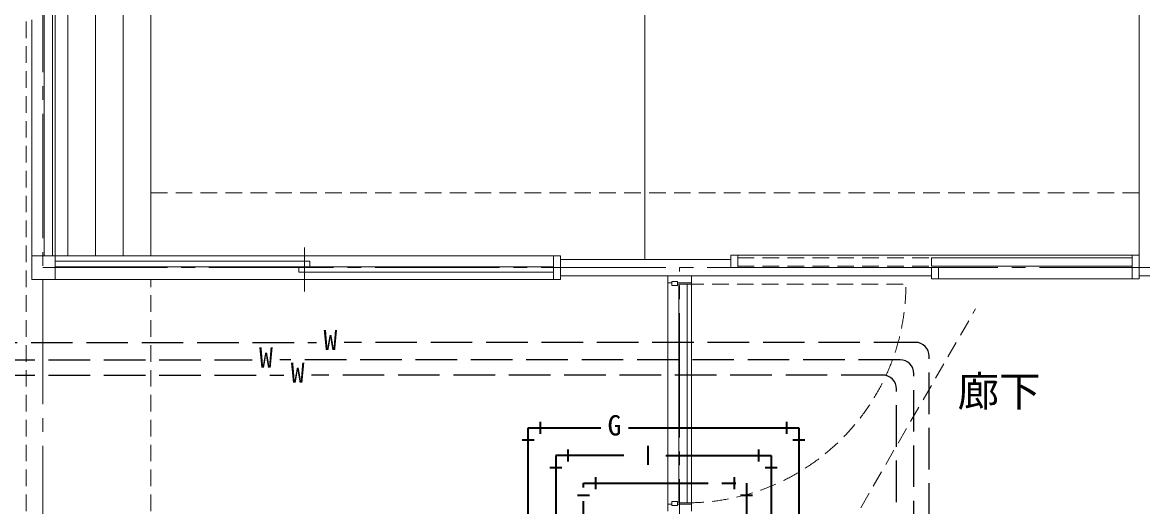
# Model space of a CAD drawing. Units: millimetres at full size, sheet at 1:50; details may follow other scales. Extents: x -9674 to 9699, y -6794 to 6791.
# Drawn here: x -3081 to 965, y -343 to 1408 of the extents above; entities that cross this region are included whole.
import ezdxf
from ezdxf.enums import TextEntityAlignment as Align

# ---------------------------------------------------------------- set-up
doc = ezdxf.new("R2010")
doc.units = ezdxf.units.MM
doc.header["$LTSCALE"] = 50
for name, pattern in [('CHAIN2', [12, 9, -1, 1, -1]), ('DASHED1', [1.8, 1.2, -0.6]), ('DASHED3', [4, 3, -1])]:
    doc.linetypes.add(name, pattern=pattern)
for name, color, linetype, lineweight in [('1-0_芯', 134, 'CHAIN2', 9), ('1-2_間仕切', 134, 'Continuous', 9), ('1-3_建具', 134, 'Continuous', 9), ('1-4_仕上げ', 134, 'Continuous', 9), ('1-C_梁', 134, 'DASHED1', 9), ('2-2', 5, 'DASHED3', 25), ('2-3_建具', 4, 'Continuous', 35), ('2-9_金物', 1, 'CHAIN2', 35), ('2-A_文字', 6, 'Continuous', 35), ('2-C', 2, 'DASHED1', 25)]:
    doc.layers.add(name, color=color, linetype=linetype, lineweight=lineweight)
doc.layers.add('1-A_文字', color=134, linetype='Continuous')
doc.styles.add('ＭＳ ゴシック', font='')
doc.styles.get('ＭＳ ゴシック').set_extended_font_data('MS Gothic')

msp = doc.modelspace()

# ---------------------------------------------------------------- linework, layer by layer
at = {"layer": '1-0_芯'}
for p, q in [((-3007.33, 4677.08), (-3007.33, -4292.92)), ((-3007.33, 521.08), (2712.67, 521.08)), ((-707.33, -4292.92), (-707.33, 521.08))]:
    msp.add_line(p, q, dxfattribs=at)
at = {"layer": '1-2_間仕切'}
for p, q in [((952.67, 1444.08), (952.67, 521.08)), ((-3047.33, 563.58), (-3047.33, 478.58)), ((-2962.33, 563.58), (-2962.33, 478.58)), ((-1137.33, 551.08), (-522.33, 551.08)), ((-1137.33, 491.08), (202.67, 491.08)), ((202.67, 521.08), (-497.33, 521.08)), ((952.67, 491.08), (1008.67, 491.08)), ((-3047.33, 478.58), (-2962.33, 478.58)), ((-1162.33, 478.58), (-1137.33, 478.58))]:
    msp.add_line(p, q, dxfattribs=at)
at = {"layer": '1-3_建具'}
for p, q in [((-2962.33, 2295.58), (-2962.33, 563.58)), ((-3047.33, 1417.08), (-3047.33, 563.58)), ((-3002.33, 1442.08), (-3002.33, 563.58)), ((-2972.33, 1442.08), (-2972.33, 563.58)), ((-2062.33, 434.41), (-2062.33, 594.41)), ((-3047.33, 563.58), (-2962.33, 563.58)), ((-2962.33, 563.58), (-1162.33, 563.58)), ((-2042.33, 544.41), (-2962.33, 544.41)), ((-2042.33, 524.41), (-2042.33, 544.41)), ((-1162.33, 563.58), (-1162.33, 478.58)), ((-1137.33, 563.58), (-1162.33, 563.58)), ((-1137.33, 563.58), (-1137.33, 478.58)), ((-522.33, 566.08), (-497.33, 566.08)), ((-522.33, 566.08), (-522.33, 521.08)), ((927.67, 566.08), (-497.33, 566.08)), ((-497.33, 566.08), (-497.33, 521.08)), ((202.67, 556.08), (202.67, 526.08)), ((202.67, 556.08), (927.67, 556.08)), ((202.67, 526.08), (927.67, 526.08)), ((927.67, 566.08), (927.67, 481.08)), ((927.67, 566.08), (952.67, 566.08)), ((952.67, 566.08), (952.67, 481.08)), ((-2962.33, 524.41), (-2042.33, 524.41)), ((-2082.33, 504.41), (-2082.33, 524.41)), ((-2082.33, 524.41), (-1162.33, 524.41)), ((-1162.33, 504.41), (-2082.33, 504.41)), ((-749.83, 466.08), (-749.83, 491.08)), ((-664.83, 491.08), (-749.83, 491.08)), ((-664.83, 466.08), (-664.83, 491.08)), ((-522.33, 521.08), (-497.33, 521.08)), ((202.67, 521.08), (202.67, 481.08)), ((227.67, 521.08), (202.67, 521.08)), ((227.67, 521.08), (227.67, 481.08)), ((-2962.33, 478.58), (-1162.33, 478.58)), ((-734.83, 466.08), (-749.83, 466.08)), ((-749.83, 466.08), (-749.83, -333.92)), ((-734.83, 471.08), (-734.83, 456.08)), ((-714.83, 471.08), (-734.83, 471.08)), ((-714.83, 456.08), (-734.83, 456.08)), ((-714.83, 471.08), (-714.83, 456.08)), ((-714.83, 466.08), (-664.83, 466.08)), ((-679.83, 461.08), (-709.83, 461.08)), ((-709.83, 461.08), (-709.83, -328.92)), ((-679.83, -328.92), (-679.83, 461.08)), ((-664.83, -333.92), (-664.83, 466.08)), ((227.67, 481.08), (202.67, 481.08)), ((227.67, 481.08), (927.67, 481.08)), ((927.67, 481.08), (952.67, 481.08)), ((-749.83, -358.92), (-749.83, -333.92)), ((-734.83, -333.92), (-749.83, -333.92)), ((-734.83, -323.92), (-734.83, -338.92)), ((-714.83, -323.92), (-734.83, -323.92)), ((-734.83, -338.92), (-714.83, -338.92)), ((-714.83, -338.92), (-714.83, -323.92)), ((-714.83, -333.92), (-664.83, -333.92)), ((-709.83, -328.92), (-679.83, -328.92)), ((-664.83, -358.92), (-664.83, -333.92))]:
    msp.add_line(p, q, dxfattribs=at)
at = {"layer": '1-3_建具', "linetype": 'DASHED1'}
for p, q in [((-497.33, 556.08), (202.67, 556.08)), ((-497.33, 526.08), (202.67, 526.08)), ((-679.83, 461.08), (110.17, 461.08))]:
    msp.add_line(p, q, dxfattribs=at)
msp.add_arc((-679.83, 461.08), 790, 270, 360, dxfattribs=at)
at = {"layer": '1-4_仕上げ'}
for p, q in [((-2917.33, 2792.08), (-2917.33, 563.58)), ((-2817.33, 2792.08), (-2817.33, 563.58)), ((-2717.33, 2792.08), (-2717.33, 563.58)), ((-2617.33, 2792.08), (-2617.33, 563.58)), ((-832.33, 1444.41), (-832.33, 551.08))]:
    msp.add_line(p, q, dxfattribs=at)
at = {"layer": '1-C_梁'}
for p, q in [((-3067.33, -358.92), (-3067.33, 1429.58)), ((-2617.33, 791.08), (952.67, 791.08)), ((-2617.33, -358.92), (-2617.33, 478.58))]:
    msp.add_line(p, q, dxfattribs=at)
at = {"layer": '2-2'}
for p, q in [((-3449.89, 250.94), (-2018.44, 250.94)), ((144.04, 250.94), (-1918.44, 250.94)), ((-4386.78, 187.83), (-2251.13, 187.83)), ((89.08, 187.83), (-2151.13, 187.83)), ((194.04, -408.4), (194.04, 200.94)), ((-4386.78, 132.87), (-2136.77, 132.87)), ((25.97, 132.87), (-2036.77, 132.87)), ((139.08, -471.51), (139.08, 137.83)), ((75.97, -526.47), (75.97, 82.87))]:
    msp.add_line(p, q, dxfattribs=at)
at = {"layer": '2-2', "linetype": 'Continuous'}
for centre in [(144.04, 200.94), (89.08, 137.83), (25.97, 82.87)]:
    msp.add_arc(centre, 50, 0, 90, dxfattribs=at)
at = {"layer": '2-3_建具'}
for p, q in [((-1210.22, -79.03), (-1210.22, -35.83)), ((-320.52, -79.03), (-320.52, -35.83)), ((-1254.51, -57.43), (-992.36, -57.43)), ((-1254.51, -1114.81), (-1254.51, -57.43)), ((-892.36, -57.43), (-276.23, -57.43)), ((-1276.11, -101.73), (-1232.91, -101.73)), ((-297.83, -101.73), (-254.63, -101.73))]:
    msp.add_line(p, q, dxfattribs=at)
msp.add_lwpolyline([(-276.23, -57.43), (-276.23, -648.88), (712.47, -648.88)], dxfattribs=at)
at = {"layer": '2-9_金物'}
for p, q in [((-1010.22, -279.03), (-1010.22, -235.83)), ((-510.22, -235.83), (-510.22, -279.03)), ((-1054.51, -873.4), (-1054.51, -257.43)), ((-1054.51, -257.43), (-465.92, -257.43)), ((-465.92, -257.43), (-465.92, -979.72)), ((-1076.11, -301.73), (-1032.91, -301.73)), ((-487.52, -301.73), (-444.32, -301.73))]:
    msp.add_line(p, q, dxfattribs=at)
at = {"layer": '2-A_文字'}
for p, q in [((-909.27, -157.43), (-1154.51, -157.43)), ((-1154.51, -157.43), (-1154.51, -771.84)), ((-1110.22, -179.03), (-1110.22, -135.83)), ((-821.37, -191.85), (-821.37, -123.02)), ((-756.86, -157.43), (-376.23, -157.43)), ((-420.52, -179.03), (-420.52, -135.83)), ((-376.23, -157.43), (-376.23, -708.05)), ((-1176.11, -201.73), (-1132.91, -201.73)), ((-397.83, -201.73), (-354.63, -201.73))]:
    msp.add_line(p, q, dxfattribs=at)
at = {"layer": '2-C', "color": 7, "lineweight": 9}
msp.add_line((-547.92, -1203.96), (362.12, 372.28), dxfattribs=at)

# ---------------------------------------------------------------- texts
at = {"layer": '1-A_文字', "style": 'ＭＳ ゴシック'}
msp.add_text('廊下', height=110, dxfattribs=at).set_placement((296.66, -13.69), align=Align.BOTTOM_LEFT)
at = {"layer": '2-2', "color": 7, "style": 'ＭＳ ゴシック'}
for p in [(-1993.44, 200.94), (-2226.13, 137.83), (-2111.77, 82.87)]:
    msp.add_text('W', height=73.31, dxfattribs=at).set_placement(p, align=Align.BOTTOM_LEFT)
at = {"layer": '2-3_建具', "color": 7, "style": 'ＭＳ ゴシック'}
msp.add_text('G', height=73.31, dxfattribs=at).set_placement((-967.36, -107.43), align=Align.BOTTOM_LEFT)

doc.saveas('drawing.dxf')
